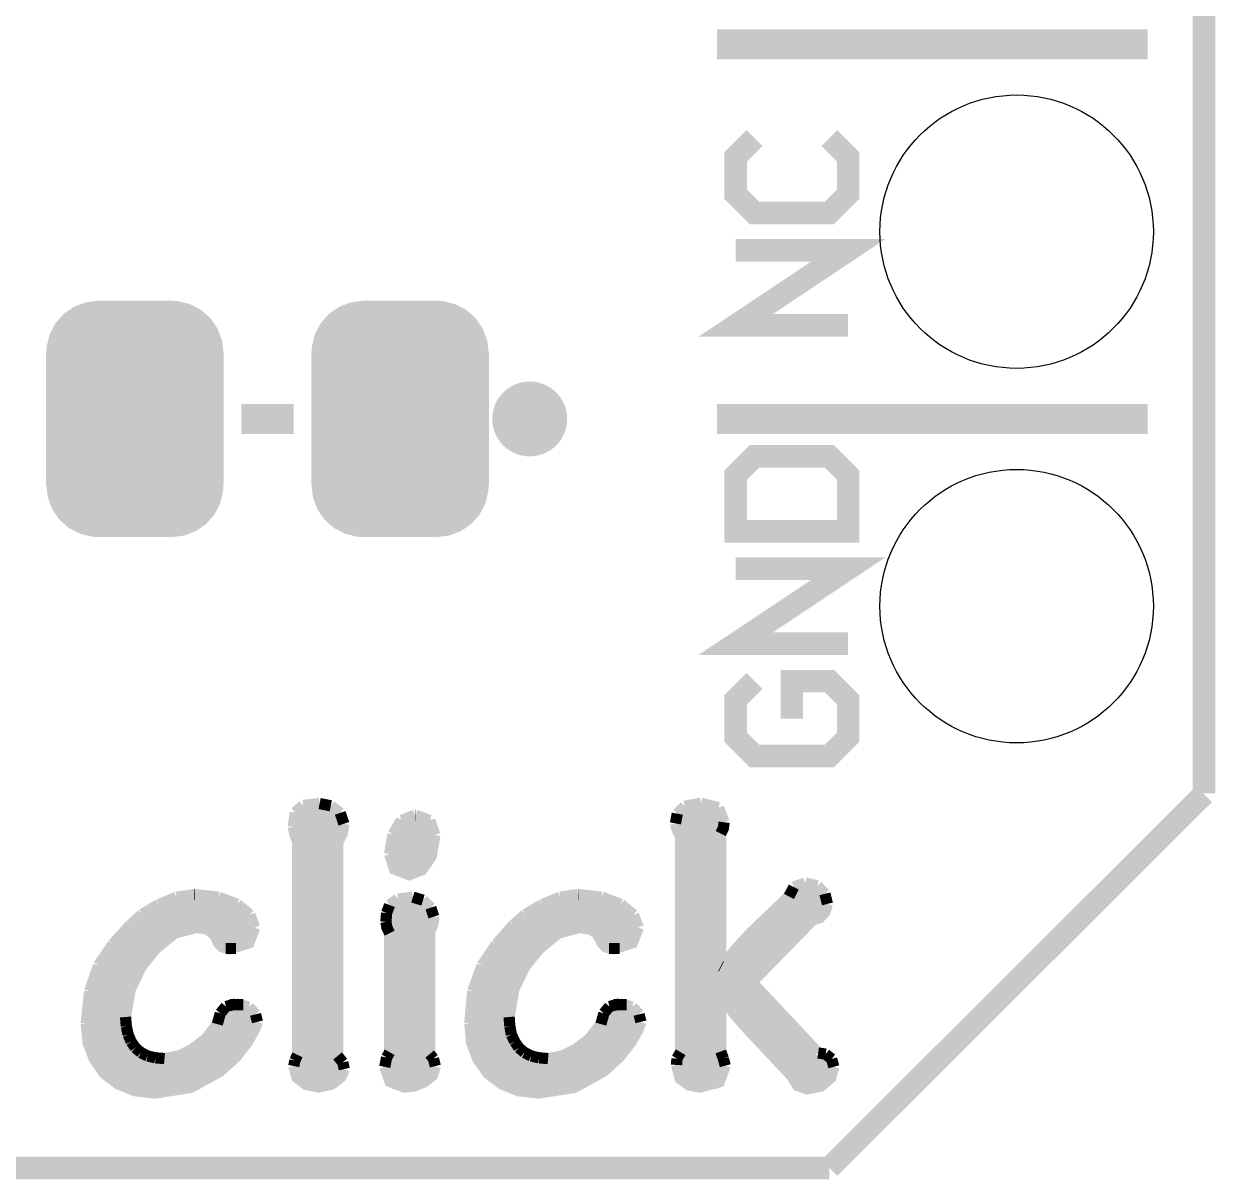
# Model space of a CAD drawing. Extents: x -0.05 to 0.95, y -0.15 to 1.54.
# Drawn here: x 0.6349 to 0.953, y -0.153 to 0.1555 of the extents above; entities that cross this region are included whole.
import ezdxf

# ---------------------------------------------------------------- set-up
doc = ezdxf.new("R2010")
doc.units = 0
doc.layers.get('0').update_dxf_attribs({"linetype": 'CONTINUOUS'})
for name, color, linetype in [('AIR_QUALITY3_CLICK_V100_GKO', 5, 'CONTINUOUS'), ('AIR_QUALITY3_CLICK_V100_GTO', 14, 'CONTINUOUS'), ('AIR_QUALITY3_CLICK_V100_GTS', 12, 'CONTINUOUS')]:
    doc.layers.add(name, color=color, linetype=linetype)

# ---------------------------------------------------------------- blocks, each defined once
blk = doc.blocks.new('CUSTOM_55')
for points in [[(-0.01898, 0.02807), (-0.01755, 0.02906), (0.01884, 0.02807), (0.01772, 0.02906)], [(-0.01755, 0.02906), (-0.01625, 0.02996), (0.01772, 0.02906), (0.01604, 0.02996)], [(-0.01625, 0.02996), (-0.01451, 0.03062), (0.01604, 0.02996), (0.01479, 0.03062)], [(-0.01451, 0.03062), (-0.01315, 0.03114), (0.01479, 0.03062), (0.01274, 0.03114)], [(-0.01315, 0.03114), (-0.01076, 0.03144), (0.01274, 0.03114), (0.01157, 0.03144)], [(-0.01076, 0.03144), (-0.00985, 0.03155), (0.01157, 0.03144), (0.00985, 0.03155)], [(-0.02197, 0.02411), (-0.02119, 0.02558), (0.02208, 0.02411), (0.02107, 0.02558)], [(-0.02119, 0.02558), (-0.02007, 0.02685), (0.02107, 0.02558), (0.0202, 0.02685)], [(-0.02007, 0.02685), (-0.01898, 0.02807), (0.0202, 0.02685), (0.01884, 0.02807)], [(-0.02315, 0.021), (-0.02274, 0.02264), (0.02325, 0.021), (0.02263, 0.02264)], [(-0.02274, 0.02264), (-0.02197, 0.02411), (0.02263, 0.02264), (0.02208, 0.02411)], [(-0.02365, 0.0177), (-0.02354, 0.01942), (0.02365, 0.0177), (0.02344, 0.01942)], [(-0.02354, 0.01942), (-0.02315, 0.021), (0.02344, 0.01942), (0.02325, 0.021)], [(-0.0237, -0.0177), (-0.0237, 0.0177), (0.0237, -0.0177), (0.0237, 0.0177)], [(-0.02344, -0.01942), (-0.02365, -0.0177), (0.02354, -0.01942), (0.02365, -0.0177)], [(-0.02325, -0.021), (-0.02344, -0.01942), (0.02315, -0.021), (0.02354, -0.01942)], [(-0.02263, -0.02264), (-0.02325, -0.021), (0.02274, -0.02264), (0.02315, -0.021)], [(-0.02208, -0.02411), (-0.02263, -0.02264), (0.02197, -0.02411), (0.02274, -0.02264)], [(-0.02107, -0.02558), (-0.02208, -0.02411), (0.02119, -0.02558), (0.02197, -0.02411)], [(-0.0202, -0.02685), (-0.02107, -0.02558), (0.02007, -0.02685), (0.02119, -0.02558)], [(-0.01884, -0.02807), (-0.0202, -0.02685), (0.01898, -0.02807), (0.02007, -0.02685)], [(-0.01772, -0.02906), (-0.01884, -0.02807), (0.01755, -0.02906), (0.01898, -0.02807)], [(-0.01604, -0.02996), (-0.01772, -0.02906), (0.01625, -0.02996), (0.01755, -0.02906)], [(-0.01479, -0.03062), (-0.01604, -0.02996), (0.01451, -0.03062), (0.01625, -0.02996)], [(-0.01274, -0.03114), (-0.01479, -0.03062), (0.01315, -0.03114), (0.01451, -0.03062)], [(-0.01157, -0.03144), (-0.01274, -0.03114), (0.01076, -0.03144), (0.01315, -0.03114)], [(-0.00985, -0.03155), (-0.01157, -0.03144), (0.00985, -0.03155), (0.01076, -0.03144)]]:
    blk.add_solid(points)
blk = doc.blocks.new('ROUND_29')
blk.add_circle((0, 0), 0.0365)

msp = doc.modelspace()

# ---------------------------------------------------------------- linework, layer by layer
at = {"layer": 'AIR_QUALITY3_CLICK_V100_GKO', "const_width": 0.006}
for points in [[(0.95, -0.05), (0.95, 1.5366), (0.95, 1.5379)], [(0.85, -0.15), (0.95, -0.0502)], [(-0.05, -0.15), (0.85, -0.15)], [(-0.05, -0.15), (0.8492, -0.15)]]:
    msp.add_lwpolyline(points, dxfattribs=at)
at = {"layer": 'AIR_QUALITY3_CLICK_V100_GTO'}
for points, const_width in [([(0.82, 0.15), (0.935, 0.15)], 0.008), ([(0.83, 0.125), (0.825, 0.12), (0.825, 0.11), (0.83, 0.105), (0.85, 0.105), (0.855, 0.11), (0.855, 0.12), (0.85, 0.125)], 0.006), ([(0.855, 0.075), (0.825, 0.075), (0.855, 0.095), (0.825, 0.095)], 0.006), ([(0.693, 0.05), (0.707, 0.05)], 0.008), ([(0.82, 0.05), (0.935, 0.05)], 0.008), ([(0.825, 0.02), (0.855, 0.02), (0.855, 0.035), (0.85, 0.04), (0.83, 0.04), (0.825, 0.035), (0.825, 0.02)], 0.006), ([(0.855, -0.01), (0.825, -0.01), (0.855, 0.01), (0.825, 0.01)], 0.006), ([(0.83, -0.02), (0.825, -0.025), (0.825, -0.035), (0.83, -0.04), (0.85, -0.04), (0.855, -0.035), (0.855, -0.025), (0.85, -0.02), (0.84, -0.02), (0.84, -0.03)], 0.006), ([(0.7069, -0.0589), (0.7074, -0.0551)], 0.003), ([(0.7073, -0.0554), (0.7196, -0.0554)], 0.003), ([(0.7074, -0.0551), (0.7095, -0.0532)], 0.003), ([(0.7095, -0.0532), (0.7139, -0.0527)], 0.003), ([(0.7139, -0.0527), (0.7169, -0.0533)], 0.003), ([(0.7169, -0.0533), (0.7194, -0.0552)], 0.003), ([(0.7194, -0.0552), (0.7204, -0.0581)], 0.003), ([(0.8089, -0.058), (0.8094, -0.0554)], 0.003), ([(0.8094, -0.0554), (0.8114, -0.0534)], 0.003), ([(0.8094, -0.0554), (0.8215, -0.0554)], 0.003), ([(0.8114, -0.0534), (0.8157, -0.0526)], 0.003), ([(0.8157, -0.0526), (0.8204, -0.0538)], 0.003), ([(0.8204, -0.0538), (0.8219, -0.0577)], 0.003), ([(0.7069, -0.0584), (0.7204, -0.0584)], 0.003), ([(0.7187, -0.1201), (0.7187, -0.0631), (0.7199, -0.0608), (0.7204, -0.0581)], 0.003), ([(0.7335, -0.0609), (0.7358, -0.0572)], 0.003), ([(0.7347, -0.0584), (0.7442, -0.0584)], 0.003), ([(0.7358, -0.0572), (0.7394, -0.0558)], 0.003), ([(0.7394, -0.0558), (0.7395, -0.0558)], 0.003), ([(0.7395, -0.0558), (0.7433, -0.0572)], 0.003), ([(0.7433, -0.0572), (0.7447, -0.0611)], 0.003), ([(0.8089, -0.058), (0.8092, -0.0592), (0.8097, -0.0604), (0.8103, -0.0612)], 0.003), ([(0.809, -0.0584), (0.8218, -0.0584)], 0.003), ([(0.821, -0.0607), (0.8217, -0.0593), (0.8219, -0.0577)], 0.003), ([(0.7069, -0.0589), (0.7073, -0.061), (0.708, -0.0628)], 0.003), ([(0.7074, -0.0614), (0.7197, -0.0614)], 0.003), ([(0.7326, -0.0662), (0.7335, -0.0609)], 0.003), ([(0.7326, -0.0662), (0.7339, -0.0702), (0.7378, -0.0717), (0.7412, -0.0704), (0.7437, -0.0668), (0.7447, -0.0611)], 0.003), ([(0.7333, -0.0614), (0.7447, -0.0614)], 0.003), ([(0.8103, -0.1191), (0.8103, -0.0612)], 0.003), ([(0.8103, -0.0614), (0.821, -0.0614)], 0.003), ([(0.821, -0.0961), (0.821, -0.0607)], 0.003), ([(0.708, -0.1198), (0.708, -0.0628)], 0.003), ([(0.708, -0.0644), (0.7187, -0.0644)], 0.003), ([(0.7327, -0.0644), (0.7444, -0.0644)], 0.003), ([(0.8103, -0.0644), (0.821, -0.0644)], 0.003), ([(0.708, -0.0674), (0.7187, -0.0674)], 0.003), ([(0.7327, -0.0674), (0.7434, -0.0674)], 0.003), ([(0.8103, -0.0674), (0.821, -0.0674)], 0.003), ([(0.708, -0.0704), (0.7187, -0.0704)], 0.003), ([(0.7341, -0.0704), (0.7412, -0.0704)], 0.003), ([(0.8103, -0.0704), (0.821, -0.0704)], 0.003), ([(0.708, -0.0734), (0.7187, -0.0734)], 0.003), ([(0.8103, -0.0734), (0.821, -0.0734)], 0.003), ([(0.8405, -0.075), (0.8435, -0.0739)], 0.003), ([(0.8435, -0.0739), (0.8468, -0.0747)], 0.003), ([(0.6709, -0.0797), (0.6757, -0.0777)], 0.003), ([(0.6757, -0.0777), (0.6805, -0.077)], 0.003), ([(0.6805, -0.077), (0.6806, -0.077)], 0.003), ([(0.6806, -0.077), (0.6869, -0.0777)], 0.003), ([(0.6869, -0.0777), (0.6919, -0.0796)], 0.003), ([(0.708, -0.0764), (0.7187, -0.0764)], 0.003), ([(0.7348, -0.0782), (0.7388, -0.0777)], 0.003), ([(0.7388, -0.0777), (0.7415, -0.0785)], 0.003), ([(0.7733, -0.0797), (0.7781, -0.0777)], 0.003), ([(0.7781, -0.0777), (0.7829, -0.077)], 0.003), ([(0.7829, -0.077), (0.783, -0.077)], 0.003), ([(0.783, -0.077), (0.7892, -0.0777)], 0.003), ([(0.7892, -0.0777), (0.7943, -0.0796)], 0.003), ([(0.8103, -0.0764), (0.821, -0.0764)], 0.003), ([(0.8287, -0.0876), (0.8392, -0.0775)], 0.003), ([(0.8392, -0.0775), (0.8405, -0.075)], 0.003), ([(0.8394, -0.0764), (0.8486, -0.0764)], 0.003), ([(0.8468, -0.0747), (0.8488, -0.0768)], 0.003), ([(0.8488, -0.0768), (0.8495, -0.0795)], 0.003), ([(0.6665, -0.0823), (0.6709, -0.0797)], 0.003), ([(0.6714, -0.0794), (0.6916, -0.0794)], 0.003), ([(0.6919, -0.0796), (0.6953, -0.0824)], 0.003), ([(0.708, -0.0794), (0.7187, -0.0794)], 0.003), ([(0.7318, -0.0819), (0.7326, -0.0798)], 0.003), ([(0.7326, -0.0798), (0.7348, -0.0782)], 0.003), ([(0.7329, -0.0794), (0.7426, -0.0794)], 0.003), ([(0.7415, -0.0785), (0.7436, -0.0805)], 0.003), ([(0.7436, -0.0805), (0.7444, -0.0829)], 0.003), ([(0.7689, -0.0823), (0.7733, -0.0797)], 0.003), ([(0.7738, -0.0794), (0.794, -0.0794)], 0.003), ([(0.7943, -0.0796), (0.7977, -0.0824)], 0.003), ([(0.8103, -0.0794), (0.821, -0.0794)], 0.003), ([(0.8293, -0.1004), (0.8456, -0.0837), (0.8474, -0.0832), (0.8488, -0.0817), (0.8495, -0.0795)], 0.003), ([(0.8372, -0.0794), (0.8495, -0.0794)], 0.003), ([(0.6634, -0.0851), (0.6665, -0.0823)], 0.003), ([(0.6664, -0.0824), (0.6953, -0.0824)], 0.003), ([(0.6953, -0.0824), (0.6966, -0.0858)], 0.003), ([(0.708, -0.0824), (0.7187, -0.0824)], 0.003), ([(0.7316, -0.0843), (0.7318, -0.0819)], 0.003), ([(0.7317, -0.0824), (0.7444, -0.0824)], 0.003), ([(0.7433, -0.1196), (0.7433, -0.0868), (0.7437, -0.086), (0.7442, -0.0847), (0.7444, -0.083), (0.7444, -0.0829)], 0.003), ([(0.7657, -0.0851), (0.7689, -0.0823)], 0.003), ([(0.7688, -0.0824), (0.7977, -0.0824)], 0.003), ([(0.7977, -0.0824), (0.799, -0.0858)], 0.003), ([(0.8103, -0.0824), (0.821, -0.0824)], 0.003), ([(0.8341, -0.0824), (0.8484, -0.0824)], 0.003), ([(0.6587, -0.0903), (0.6634, -0.0851)], 0.003), ([(0.6621, -0.1097), (0.6633, -0.1024), (0.6663, -0.0962), (0.6701, -0.0915), (0.6752, -0.0873), (0.6809, -0.0858), (0.6839, -0.0862), (0.6854, -0.0873), (0.6863, -0.0885), (0.6869, -0.0899), (0.688, -0.091), (0.6899, -0.0915), (0.695, -0.0899), (0.6966, -0.0858)], 0.003), ([(0.6631, -0.0854), (0.6966, -0.0854)], 0.003), ([(0.708, -0.0854), (0.7187, -0.0854)], 0.003), ([(0.7316, -0.0843), (0.7319, -0.0859), (0.7326, -0.0873)], 0.003), ([(0.7317, -0.0854), (0.744, -0.0854)], 0.003), ([(0.7326, -0.1191), (0.7326, -0.0873)], 0.003), ([(0.7611, -0.0903), (0.7657, -0.0851)], 0.003), ([(0.7645, -0.1097), (0.7657, -0.1024), (0.7687, -0.0962), (0.7725, -0.0915), (0.7776, -0.0873), (0.7833, -0.0858), (0.7863, -0.0862), (0.7878, -0.0873), (0.7887, -0.0885), (0.7893, -0.0899), (0.7904, -0.091), (0.7923, -0.0915), (0.7974, -0.0899), (0.799, -0.0858)], 0.003), ([(0.7655, -0.0854), (0.7989, -0.0854)], 0.003), ([(0.8103, -0.0854), (0.821, -0.0854)], 0.003), ([(0.831, -0.0854), (0.8439, -0.0854)], 0.003), ([(0.6549, -0.0959), (0.6587, -0.0903)], 0.003), ([(0.6603, -0.0884), (0.6735, -0.0884)], 0.003), ([(0.6862, -0.0884), (0.696, -0.0884)], 0.003), ([(0.708, -0.0884), (0.7187, -0.0884)], 0.003), ([(0.7326, -0.0884), (0.7433, -0.0884)], 0.003), ([(0.7573, -0.0959), (0.7611, -0.0903)], 0.003), ([(0.7627, -0.0884), (0.7759, -0.0884)], 0.003), ([(0.7886, -0.0884), (0.7984, -0.0884)], 0.003), ([(0.8103, -0.0884), (0.821, -0.0884)], 0.003), ([(0.8254, -0.0912), (0.8287, -0.0876)], 0.003), ([(0.828, -0.0884), (0.841, -0.0884)], 0.003), ([(0.6578, -0.0914), (0.6702, -0.0914)], 0.003), ([(0.6888, -0.0914), (0.6916, -0.0914)], 0.003), ([(0.708, -0.0914), (0.7187, -0.0914)], 0.003), ([(0.7326, -0.0914), (0.7433, -0.0914)], 0.003), ([(0.7602, -0.0914), (0.7726, -0.0914)], 0.003), ([(0.7912, -0.0914), (0.794, -0.0914)], 0.003), ([(0.8103, -0.0914), (0.821, -0.0914)], 0.003), ([(0.8212, -0.0962), (0.8254, -0.0912)], 0.003), ([(0.8253, -0.0914), (0.8381, -0.0914)], 0.003), ([(0.6525, -0.1028), (0.6549, -0.0959)], 0.003), ([(0.6558, -0.0944), (0.6676, -0.0944)], 0.003), ([(0.708, -0.0944), (0.7187, -0.0944)], 0.003), ([(0.7326, -0.0944), (0.7433, -0.0944)], 0.003), ([(0.7548, -0.1028), (0.7573, -0.0959)], 0.003), ([(0.7582, -0.0944), (0.77, -0.0944)], 0.003), ([(0.8103, -0.0944), (0.821, -0.0944)], 0.003), ([(0.821, -0.0961), (0.8212, -0.0962)], 0.003), ([(0.8227, -0.0944), (0.8352, -0.0944)], 0.003), ([(0.6542, -0.0974), (0.6656, -0.0974)], 0.003), ([(0.708, -0.0974), (0.7187, -0.0974)], 0.003), ([(0.7326, -0.0974), (0.7433, -0.0974)], 0.003), ([(0.7566, -0.0974), (0.768, -0.0974)], 0.003), ([(0.8103, -0.0974), (0.8322, -0.0974)], 0.003), ([(0.6516, -0.1114), (0.6525, -0.1028)], 0.003), ([(0.6531, -0.1004), (0.6641, -0.1004)], 0.003), ([(0.708, -0.1004), (0.7187, -0.1004)], 0.003), ([(0.7326, -0.1004), (0.7433, -0.1004)], 0.003), ([(0.754, -0.1114), (0.7548, -0.1028)], 0.003), ([(0.7555, -0.1004), (0.7665, -0.1004)], 0.003), ([(0.8103, -0.1004), (0.8293, -0.1004)], 0.003), ([(0.8293, -0.1004), (0.847, -0.1193)], 0.003), ([(0.6518, -0.1064), (0.6623, -0.1064)], 0.003), ([(0.6523, -0.1034), (0.663, -0.1034)], 0.003), ([(0.6889, -0.1069), (0.6916, -0.1062)], 0.003), ([(0.6899, -0.1064), (0.6935, -0.1064)], 0.003), ([(0.6916, -0.1062), (0.695, -0.107)], 0.003), ([(0.708, -0.1034), (0.7187, -0.1034)], 0.003), ([(0.708, -0.1064), (0.7187, -0.1064)], 0.003), ([(0.7326, -0.1034), (0.7433, -0.1034)], 0.003), ([(0.7326, -0.1064), (0.7433, -0.1064)], 0.003), ([(0.7542, -0.1064), (0.7647, -0.1064)], 0.003), ([(0.7547, -0.1034), (0.7654, -0.1034)], 0.003), ([(0.7913, -0.1069), (0.794, -0.1062)], 0.003), ([(0.7923, -0.1064), (0.7959, -0.1064)], 0.003), ([(0.794, -0.1062), (0.7974, -0.107)], 0.003), ([(0.8103, -0.1034), (0.8321, -0.1034)], 0.003), ([(0.8103, -0.1064), (0.821, -0.1064)], 0.003), ([(0.821, -0.1189), (0.821, -0.1047), (0.8212, -0.1046), (0.8252, -0.1095), (0.8282, -0.1129), (0.84, -0.1255), (0.8415, -0.128), (0.844, -0.1289), (0.8478, -0.1281), (0.8503, -0.126), (0.8512, -0.123)], 0.003), ([(0.8226, -0.1064), (0.8349, -0.1064)], 0.003), ([(0.6516, -0.1094), (0.6621, -0.1094)], 0.003), ([(0.6866, -0.1116), (0.6874, -0.1087)], 0.003), ([(0.6872, -0.1094), (0.6969, -0.1094)], 0.003), ([(0.6874, -0.1087), (0.6889, -0.1069)], 0.003), ([(0.695, -0.107), (0.6968, -0.109)], 0.003), ([(0.6968, -0.109), (0.6973, -0.111)], 0.003), ([(0.708, -0.1094), (0.7187, -0.1094)], 0.003), ([(0.7326, -0.1094), (0.7433, -0.1094)], 0.003), ([(0.754, -0.1094), (0.7645, -0.1094)], 0.003), ([(0.789, -0.1116), (0.7898, -0.1087)], 0.003), ([(0.7896, -0.1094), (0.7993, -0.1094)], 0.003), ([(0.7898, -0.1087), (0.7913, -0.1069)], 0.003), ([(0.7974, -0.107), (0.7992, -0.109)], 0.003), ([(0.7992, -0.109), (0.7997, -0.111)], 0.003), ([(0.8103, -0.1094), (0.821, -0.1094)], 0.003), ([(0.8251, -0.1094), (0.8377, -0.1094)], 0.003), ([(0.6516, -0.1114), (0.6521, -0.1166), (0.6538, -0.121), (0.6565, -0.1248), (0.6602, -0.1276), (0.6647, -0.1294), (0.67, -0.13), (0.6795, -0.1285), (0.6873, -0.1242), (0.6916, -0.1203), (0.6947, -0.1163), (0.6966, -0.1129), (0.6973, -0.111)], 0.003), ([(0.6516, -0.1124), (0.6623, -0.1124)], 0.003), ([(0.6621, -0.1097), (0.6623, -0.1122)], 0.003), ([(0.6623, -0.1122), (0.6628, -0.1144)], 0.003), ([(0.6836, -0.1155), (0.6866, -0.1116)], 0.003), ([(0.6861, -0.1124), (0.6968, -0.1124)], 0.003), ([(0.708, -0.1124), (0.7187, -0.1124)], 0.003), ([(0.7326, -0.1124), (0.7433, -0.1124)], 0.003), ([(0.754, -0.1114), (0.7545, -0.1166), (0.7562, -0.121), (0.7589, -0.1248), (0.7626, -0.1276), (0.7671, -0.1294), (0.7724, -0.13), (0.7819, -0.1285), (0.7897, -0.1242), (0.794, -0.1203), (0.7971, -0.1163), (0.799, -0.1129), (0.7997, -0.111)], 0.003), ([(0.754, -0.1124), (0.7647, -0.1124)], 0.003), ([(0.7645, -0.1097), (0.7647, -0.1122)], 0.003), ([(0.7647, -0.1122), (0.7651, -0.1144)], 0.003), ([(0.786, -0.1155), (0.789, -0.1116)], 0.003), ([(0.7885, -0.1124), (0.7992, -0.1124)], 0.003), ([(0.8103, -0.1124), (0.821, -0.1124)], 0.003), ([(0.8277, -0.1124), (0.8405, -0.1124)], 0.003), ([(0.6519, -0.1154), (0.6631, -0.1154)], 0.003), ([(0.6628, -0.1144), (0.6636, -0.1163)], 0.003), ([(0.6798, -0.1184), (0.6836, -0.1155)], 0.003), ([(0.6837, -0.1154), (0.6953, -0.1154)], 0.003), ([(0.708, -0.1154), (0.7187, -0.1154)], 0.003), ([(0.7326, -0.1154), (0.7433, -0.1154)], 0.003), ([(0.7543, -0.1154), (0.7655, -0.1154)], 0.003), ([(0.7651, -0.1144), (0.766, -0.1163)], 0.003), ([(0.7822, -0.1184), (0.786, -0.1155)], 0.003), ([(0.7861, -0.1154), (0.7977, -0.1154)], 0.003), ([(0.8103, -0.1154), (0.821, -0.1154)], 0.003), ([(0.8305, -0.1154), (0.8433, -0.1154)], 0.003), ([(0.6527, -0.1184), (0.6652, -0.1184)], 0.003), ([(0.6636, -0.1163), (0.6647, -0.1179)], 0.003), ([(0.6647, -0.1179), (0.6662, -0.1192)], 0.003), ([(0.6763, -0.1201), (0.6798, -0.1184)], 0.003), ([(0.6799, -0.1184), (0.6932, -0.1184)], 0.003), ([(0.708, -0.1184), (0.7187, -0.1184)], 0.003), ([(0.7318, -0.1205), (0.7326, -0.1191)], 0.003), ([(0.7326, -0.1184), (0.7433, -0.1184)], 0.003), ([(0.7551, -0.1184), (0.7676, -0.1184)], 0.003), ([(0.766, -0.1163), (0.7671, -0.1179)], 0.003), ([(0.7671, -0.1179), (0.7686, -0.1192)], 0.003), ([(0.7787, -0.1201), (0.7822, -0.1184)], 0.003), ([(0.7823, -0.1184), (0.7956, -0.1184)], 0.003), ([(0.8093, -0.1208), (0.8103, -0.1191)], 0.003), ([(0.8103, -0.1184), (0.821, -0.1184)], 0.003), ([(0.821, -0.1189), (0.8217, -0.1208)], 0.003), ([(0.8333, -0.1184), (0.8461, -0.1184)], 0.003), ([(0.654, -0.1214), (0.6906, -0.1214)], 0.003), ([(0.6662, -0.1192), (0.668, -0.1201)], 0.003), ([(0.668, -0.1201), (0.6701, -0.1206)], 0.003), ([(0.6701, -0.1206), (0.6725, -0.1208)], 0.003), ([(0.6725, -0.1208), (0.6763, -0.1201)], 0.003), ([(0.707, -0.1228), (0.7073, -0.1213)], 0.003), ([(0.7073, -0.1213), (0.708, -0.1198)], 0.003), ([(0.7073, -0.1214), (0.7198, -0.1214)], 0.003), ([(0.7187, -0.1201), (0.7201, -0.1218)], 0.003), ([(0.7201, -0.1218), (0.7205, -0.1236)], 0.003), ([(0.7313, -0.123), (0.7318, -0.1205)], 0.003), ([(0.7315, -0.1214), (0.7445, -0.1214)], 0.003), ([(0.7433, -0.1196), (0.7443, -0.1208)], 0.003), ([(0.7443, -0.1208), (0.7448, -0.1228)], 0.003), ([(0.7564, -0.1214), (0.793, -0.1214)], 0.003), ([(0.7686, -0.1192), (0.7704, -0.1201)], 0.003), ([(0.7704, -0.1201), (0.7725, -0.1206)], 0.003), ([(0.7725, -0.1206), (0.7749, -0.1208)], 0.003), ([(0.7749, -0.1208), (0.7787, -0.1201)], 0.003), ([(0.8092, -0.1225), (0.8093, -0.1208)], 0.003), ([(0.8092, -0.1214), (0.822, -0.1214)], 0.003), ([(0.8217, -0.1208), (0.8222, -0.1227)], 0.003), ([(0.8361, -0.1214), (0.8508, -0.1214)], 0.003), ([(0.847, -0.1193), (0.849, -0.1196)], 0.003), ([(0.849, -0.1196), (0.8506, -0.1209)], 0.003), ([(0.8506, -0.1209), (0.8512, -0.123)], 0.003), ([(0.6562, -0.1244), (0.687, -0.1244)], 0.003), ([(0.707, -0.1228), (0.7079, -0.1259), (0.7103, -0.1277), (0.7136, -0.1284), (0.7172, -0.1276), (0.7196, -0.1257), (0.7205, -0.1236)], 0.003), ([(0.7072, -0.1244), (0.7204, -0.1244)], 0.003), ([(0.7313, -0.123), (0.7327, -0.1269), (0.7364, -0.1284), (0.7392, -0.1281), (0.7419, -0.127), (0.744, -0.1253), (0.7448, -0.1228)], 0.003), ([(0.7314, -0.1244), (0.7445, -0.1244)], 0.003), ([(0.7586, -0.1244), (0.7894, -0.1244)], 0.003), ([(0.8092, -0.1225), (0.8102, -0.1262), (0.8126, -0.1279), (0.8155, -0.1284), (0.8206, -0.127), (0.8222, -0.1227)], 0.003), ([(0.8094, -0.1244), (0.8221, -0.1244)], 0.003), ([(0.8389, -0.1244), (0.851, -0.1244)], 0.003), ([(0.6599, -0.1274), (0.6821, -0.1274)], 0.003), ([(0.7096, -0.1274), (0.7176, -0.1274)], 0.003), ([(0.7332, -0.1274), (0.7413, -0.1274)], 0.003), ([(0.7623, -0.1274), (0.7845, -0.1274)], 0.003), ([(0.8114, -0.1274), (0.8201, -0.1274)], 0.003), ([(0.8409, -0.1274), (0.849, -0.1274)], 0.003)]:
    msp.add_lwpolyline(points, dxfattribs=dict(at, const_width=const_width))
at = {"layer": 'AIR_QUALITY3_CLICK_V100_GTO', "const_width": 0.01}
msp.add_lwpolyline([(0.765, 0.05, 1), (0.775, 0.05, 1)], format="xyb", close=True, dxfattribs=at)

# ---------------------------------------------------------------- block references
at = {"layer": 'AIR_QUALITY3_CLICK_V100_GTS'}
for name, p in [('ROUND_29', (0.9, 0.1)), ('CUSTOM_55', (0.6646, 0.05)), ('CUSTOM_55', (0.7354, 0.05)), ('ROUND_29', (0.9, 0))]:
    msp.add_blockref(name, p, dxfattribs=at)

doc.saveas('drawing.dxf')
